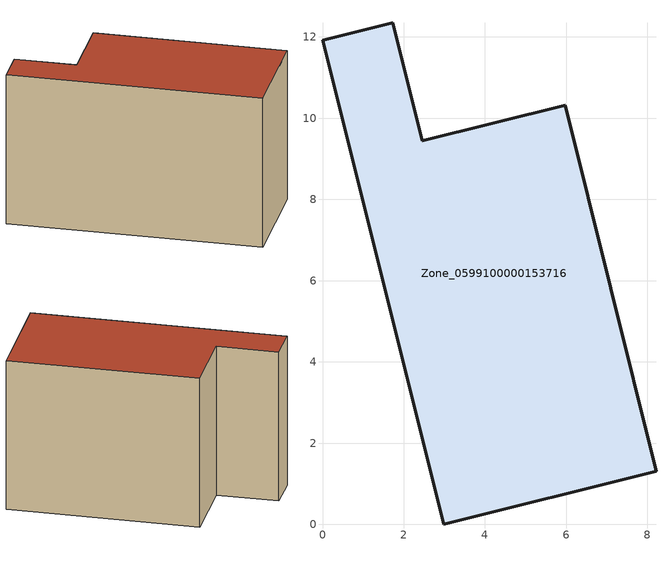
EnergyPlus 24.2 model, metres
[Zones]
Zone_0599100000153716
 floor ground (C_G): 2.98,0 0,11.92 1.73,12.35 2.45,9.44 5.97,10.32 8.21,1.3 z0
 wall outside (C_F): 2.45,9.44 1.73,12.35 0,11.92 2.98,0 8.21,1.3 5.97,10.32 2.45,9.44 z0:7.68
 roof outside (C_R): 8.21,1.3 5.97,10.32 2.45,9.44 1.73,12.35 0,11.92 2.98,0 z7.68
[BUILDING]
Pand.0599100000153716: North Axis=0; Terrain=City; Loads Convergence Tolerance Value=0.04; Temperature Convergence Tolerance Value=0.4; Solar Distribution=FullExterior; Maximum Number of Warmup Days=25; Minimum Number of Warmup Days=1
[Site:Location]
Rotterdam.The.Hague.AP_ZH_NLD Design_Conditions: Latitude=51.96; Longitude=4.45; Time Zone=1; Elevation=-4.5
[SITE:GROUNDTEMPERATURE:BUILDINGSURFACE]
18, 18, 18, 18, 18, 18, 18, 18, 18, 18, 18, 18
[MATERIAL] Thermal Absorptance=0.9; Solar Absorptance=0.7; Visible Absorptance=0.7
Name | Roughness | Thickness | Conductivity | Density | Specific Heat
G.TI.1975-1991 | MediumSmooth | 0.15 | 0.288461 | 540 | 1210
F.TI.1975-1991 | Rough | 0.3 | 0.230769 | 1920 | 840
R.TI.1975-1991 | MediumRough | 0.2 | 0.153846 | 1500 | 1000
[CONSTRUCTION]
C_G: G.TI.1975-1991
C_F: F.TI.1975-1991
C_R: R.TI.1975-1991
[ZONE]
Zone_0599100000153716: Type=1; Multiplier=1; Ceiling Height=Autocalculate; Volume=Autocalculate; Floor Area=autocalculate; Part of Total Floor Area=Yes
[ZONEINFILTRATION:DESIGNFLOWRATE]
Infil_Zone_0599100000153716: Zone or ZoneList or Space or SpaceList=Zone_0599100000153716; Schedule=AlwaysOn; Design Flow Rate Calculation Method=Flow/Area; Flow Rate per Floor Area=0.003; Constant Term Coefficient=1; Temperature Term Coefficient=0; Velocity Term Coefficient=0; Velocity Squared Term Coefficient=0
[HVACTEMPLATE:ZONE:IDEALLOADSAIRSYSTEM]
Zone_0599100000153716: Maximum Heating Supply Air Temperature=50; Minimum Cooling Supply Air Temperature=13; Maximum Heating Supply Air Humidity Ratio=0.0156; Minimum Cooling Supply Air Humidity Ratio=0.0077; Heating Limit=NoLimit; Cooling Limit=NoLimit; Dehumidification Control Type=ConstantSensibleHeatRatio; Cooling Sensible Heat Ratio=0.7; Dehumidification Setpoint=60; Humidification Control Type=None; Humidification Setpoint=30; Outdoor Air Method=None; Outdoor Air Flow Rate per Person=0.00944; Outdoor Air Flow Rate per Zone Floor Area=0; Outdoor Air Flow Rate per Zone=0; Demand Controlled Ventilation Type=None; Outdoor Air Economizer Type=NoEconomizer; Heat Recovery Type=None; Sensible Heat Recovery Effectiveness=0.7; Latent Heat Recovery Effectiveness=0.65
[ZONECONTROL:THERMOSTAT]
ThermostatControl_Zone_0599100000153716: Zone or ZoneList=Zone_0599100000153716; Control Type Schedule=DualSetpointControlType; Control 1=Thermostat_Zone_0599100000153716; Temperature Difference Between Cutout And Setpoint=0
[THERMOSTATSETPOINT:DUALSETPOINT]
Thermostat_Zone_0599100000153716: Heating Setpoint Temperature Schedule=HeatingSetpoint_Zone_0599100000153716; Cooling Setpoint Temperature Schedule=CoolingSetpoint_Zone_0599100000153716
[SCHEDULE:COMPACT]
HeatingSetpoint_Zone_0599100000153716: Through: 12/31, For: AllDays, Until: 24:00, 21
CoolingSetpoint_Zone_0599100000153716: Through: 12/31, For: AllDays, Until: 24:00, 24
DualSetpointControlType: Through: 12/31, For: AllDays, Until: 24:00, 4
AlwaysOn: Through: 12/31, For: AllDays, Until: 24:00, 1
